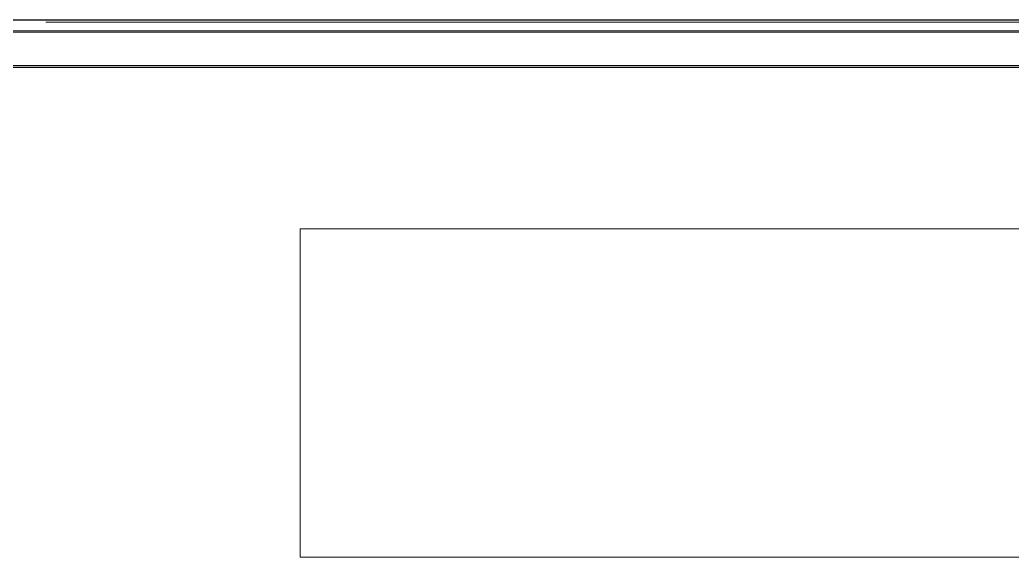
# Model space of a CAD drawing. Header units: millimetres. Extents: x -3630 to 1270, y -52213 to -49192.
# Drawn here: x -1546.14 to -1502.33, y -51407.34 to -51383.61 of the extents above; entities that cross this region are included whole.
import ezdxf

# ---------------------------------------------------------------- set-up
doc = ezdxf.new("R2010")
doc.units = ezdxf.units.MM
doc.linetypes.add('CENTER', pattern=[2, 1.25, -0.25, 0.25, -0.25])
doc.layers.add('1', color=1, linetype='CENTER')

msp = doc.modelspace()

# ---------------------------------------------------------------- linework, layer by layer
msp.add_line((-1570.296, -51383.606), (-1477.296, -51383.606))
at = {"layer": '1', "color": 7, "linetype": 'Continuous', "lineweight": 18}
for p, q in [((-1486.295, -51383.706), (-1544.295, -51383.706)), ((-1551.012, -51384.092), (-1543.348, -51384.092)), ((-1549.787, -51384.145), (-1480.743, -51384.145)), ((-1543.348, -51384.092), (-1536.243, -51384.092)), ((-1536.243, -51384.092), (-1494.348, -51384.092)), ((-1549.274, -51385.622), (-1481.256, -51385.622)), ((-1481.265, -51385.645), (-1549.265, -51385.645)), ((-1481.365, -51385.716), (-1549.165, -51385.716)), ((-1533.765, -51392.845), (-1496.765, -51392.845)), ((-1533.765, -51407.345), (-1533.765, -51392.845)), ((-1496.765, -51407.345), (-1533.765, -51407.345))]:
    msp.add_line(p, q, dxfattribs=at)
at = {"layer": '1', "color": 7, "linetype": 'Continuous', "lineweight": 13}
msp.add_line((-1480.743, -51384.145), (-1549.787, -51384.145), dxfattribs=at)
at = {"layer": '1', "color": 7, "linetype": 'Continuous', "lineweight": 18}
msp.add_lwpolyline([(-1544.295, -51383.706), (-1544.563, -51383.706), (-1544.684, -51383.706), (-1544.79, -51383.706), (-1544.877, -51383.706), (-1544.942, -51383.706), (-1544.982, -51383.706), (-1544.995, -51383.706)], dxfattribs=at)

doc.saveas('drawing.dxf')
